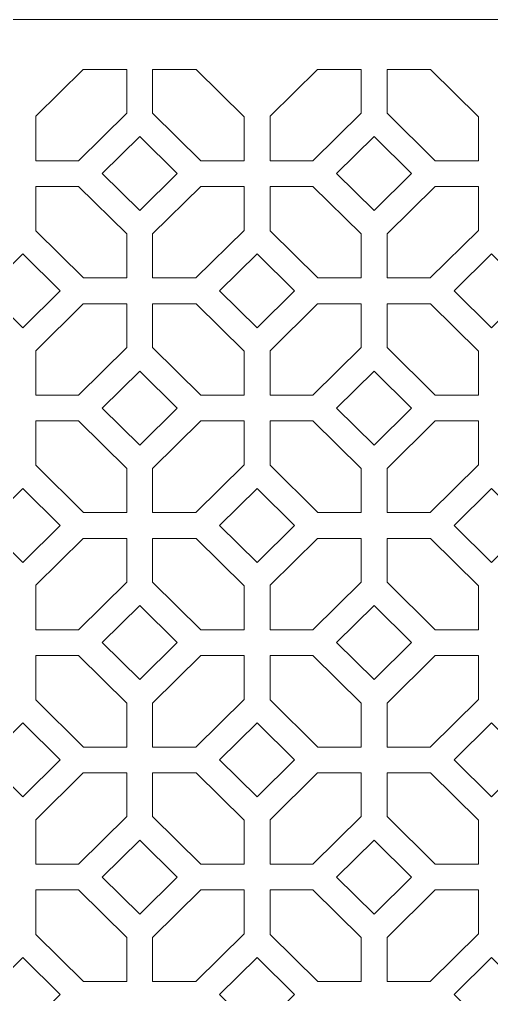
# Model space of a CAD drawing. Header units: centimetres. Extents: x -11 to 10.4, y -10.5 to 10.9.
# Drawn here: x -5.45 to -0.27, y 0.21 to 10.91 of the extents above; entities that cross this region are included whole.
import ezdxf

# ---------------------------------------------------------------- set-up
doc = ezdxf.new("R2010")
doc.units = ezdxf.units.CM
doc.header["$MEASUREMENT"] = 0
doc.layers.add('layer 1', color=7, linetype='Continuous')

msp = doc.modelspace()

# ---------------------------------------------------------------- linework, layer by layer
at = {"layer": 'layer 1', "color": 242, "lineweight": 9}
for points, knots in [([(-10.96067, 10.90732), (-10.96067, 10.90732), (10.42459, 10.90732), (10.42459, 10.90732), (10.42459, 10.90732), (10.42459, 10.90732), (10.42459, -10.47794), (10.42459, -10.47794), (10.42459, -10.47794), (10.42459, -10.47794), (-10.96067, -10.47794), (-10.96067, -10.47794), (-10.96067, -10.47794), (-10.96067, -10.47794), (-10.96067, 10.90732), (-10.96067, 10.90732)], [0, 0, 0, 0, 0.2, 0.2, 0.2, 0.2, 0.4, 0.4, 0.4, 0.4, 0.6, 0.6, 0.6, 0.6, 1, 1, 1, 1]), ([(-4.74829, 10.36027), (-4.74829, 10.36027), (-5.26968, 9.84633), (-5.26968, 9.84633), (-5.26968, 9.84633), (-5.26968, 9.84633), (-5.26968, 9.35908), (-5.26968, 9.35908), (-5.26968, 9.35908), (-5.26968, 9.35908), (-4.8005, 9.35908), (-4.8005, 9.35908), (-4.8005, 9.35908), (-4.8005, 9.35908), (-4.27078, 9.88122), (-4.27078, 9.88122), (-4.27078, 9.88122), (-4.27078, 9.88122), (-4.27078, 10.36027), (-4.27078, 10.36027), (-4.27078, 10.36027), (-4.27078, 10.36027), (-4.74829, 10.36027), (-4.74829, 10.36027)], [0, 0, 0, 0, 0.14285714, 0.14285714, 0.14285714, 0.14285714, 0.28571429, 0.28571429, 0.28571429, 0.28571429, 0.42857143, 0.42857143, 0.42857143, 0.42857143, 0.57142857, 0.57142857, 0.57142857, 0.57142857, 0.71428571, 0.71428571, 0.71428571, 0.71428571, 1, 1, 1, 1]), ([(-3.98621, 10.36027), (-3.98621, 10.36027), (-3.98621, 9.88122), (-3.98621, 9.88122), (-3.98621, 9.88122), (-3.98621, 9.88122), (-3.45649, 9.35908), (-3.45649, 9.35908), (-3.45649, 9.35908), (-3.45649, 9.35908), (-2.98232, 9.35908), (-2.98232, 9.35908), (-2.98232, 9.35908), (-2.98232, 9.35908), (-2.98232, 9.84141), (-2.98232, 9.84141), (-2.98232, 9.84141), (-2.98232, 9.84141), (-3.50871, 10.36027), (-3.50871, 10.36027), (-3.50871, 10.36027), (-3.50871, 10.36027), (-3.98621, 10.36027), (-3.98621, 10.36027)], [0, 0, 0, 0, 0.14285714, 0.14285714, 0.14285714, 0.14285714, 0.28571429, 0.28571429, 0.28571429, 0.28571429, 0.42857143, 0.42857143, 0.42857143, 0.42857143, 0.57142857, 0.57142857, 0.57142857, 0.57142857, 0.71428571, 0.71428571, 0.71428571, 0.71428571, 1, 1, 1, 1]), ([(-2.17632, 10.36027), (-2.17632, 10.36027), (-2.69771, 9.84633), (-2.69771, 9.84633), (-2.69771, 9.84633), (-2.69771, 9.84633), (-2.69771, 9.35908), (-2.69771, 9.35908), (-2.69771, 9.35908), (-2.69771, 9.35908), (-2.22853, 9.35908), (-2.22853, 9.35908), (-2.22853, 9.35908), (-2.22853, 9.35908), (-1.69881, 9.88122), (-1.69881, 9.88122), (-1.69881, 9.88122), (-1.69881, 9.88122), (-1.69881, 10.36027), (-1.69881, 10.36027), (-1.69881, 10.36027), (-1.69881, 10.36027), (-2.17632, 10.36027), (-2.17632, 10.36027)], [0, 0, 0, 0, 0.14285714, 0.14285714, 0.14285714, 0.14285714, 0.28571429, 0.28571429, 0.28571429, 0.28571429, 0.42857143, 0.42857143, 0.42857143, 0.42857143, 0.57142857, 0.57142857, 0.57142857, 0.57142857, 0.71428571, 0.71428571, 0.71428571, 0.71428571, 1, 1, 1, 1]), ([(-1.41424, 10.36027), (-1.41424, 10.36027), (-1.41424, 9.88122), (-1.41424, 9.88122), (-1.41424, 9.88122), (-1.41424, 9.88122), (-0.88452, 9.35908), (-0.88452, 9.35908), (-0.88452, 9.35908), (-0.88452, 9.35908), (-0.41035, 9.35908), (-0.41035, 9.35908), (-0.41035, 9.35908), (-0.41035, 9.35908), (-0.41035, 9.84141), (-0.41035, 9.84141), (-0.41035, 9.84141), (-0.41035, 9.84141), (-0.93674, 10.36027), (-0.93674, 10.36027), (-0.93674, 10.36027), (-0.93674, 10.36027), (-1.41424, 10.36027), (-1.41424, 10.36027)], [0, 0, 0, 0, 0.14285714, 0.14285714, 0.14285714, 0.14285714, 0.28571429, 0.28571429, 0.28571429, 0.28571429, 0.42857143, 0.42857143, 0.42857143, 0.42857143, 0.57142857, 0.57142857, 0.57142857, 0.57142857, 0.71428571, 0.71428571, 0.71428571, 0.71428571, 1, 1, 1, 1]), ([(-4.54009, 9.21823), (-4.54009, 9.21823), (-4.1285, 8.81253), (-4.1285, 8.81253), (-4.1285, 8.81253), (-4.1285, 8.81253), (-3.71691, 9.21823), (-3.71691, 9.21823), (-3.71691, 9.21823), (-3.71691, 9.21823), (-4.1285, 9.62393), (-4.1285, 9.62393), (-4.1285, 9.62393), (-4.1285, 9.62393), (-4.54009, 9.21823), (-4.54009, 9.21823)], [0, 0, 0, 0, 0.2, 0.2, 0.2, 0.2, 0.4, 0.4, 0.4, 0.4, 0.6, 0.6, 0.6, 0.6, 1, 1, 1, 1]), ([(-1.96812, 9.21823), (-1.96812, 9.21823), (-1.55653, 8.81253), (-1.55653, 8.81253), (-1.55653, 8.81253), (-1.55653, 8.81253), (-1.14494, 9.21823), (-1.14494, 9.21823), (-1.14494, 9.21823), (-1.14494, 9.21823), (-1.55653, 9.62393), (-1.55653, 9.62393), (-1.55653, 9.62393), (-1.55653, 9.62393), (-1.96812, 9.21823), (-1.96812, 9.21823)], [0, 0, 0, 0, 0.2, 0.2, 0.2, 0.2, 0.4, 0.4, 0.4, 0.4, 0.6, 0.6, 0.6, 0.6, 1, 1, 1, 1]), ([(-5.26968, 8.59013), (-5.26968, 8.59013), (-4.74496, 8.07291), (-4.74496, 8.07291), (-4.74496, 8.07291), (-4.74496, 8.07291), (-4.27078, 8.07291), (-4.27078, 8.07291), (-4.27078, 8.07291), (-4.27078, 8.07291), (-4.27078, 8.55524), (-4.27078, 8.55524), (-4.27078, 8.55524), (-4.27078, 8.55524), (-4.8005, 9.07737), (-4.8005, 9.07737), (-4.8005, 9.07737), (-4.8005, 9.07737), (-5.26968, 9.07737), (-5.26968, 9.07737), (-5.26968, 9.07737), (-5.26968, 9.07737), (-5.26968, 8.59013), (-5.26968, 8.59013)], [0, 0, 0, 0, 0.14285714, 0.14285714, 0.14285714, 0.14285714, 0.28571429, 0.28571429, 0.28571429, 0.28571429, 0.42857143, 0.42857143, 0.42857143, 0.42857143, 0.57142857, 0.57142857, 0.57142857, 0.57142857, 0.71428571, 0.71428571, 0.71428571, 0.71428571, 1, 1, 1, 1]), ([(-2.98232, 8.59505), (-2.98232, 8.59505), (-2.98232, 9.07737), (-2.98232, 9.07737), (-2.98232, 9.07737), (-2.98232, 9.07737), (-3.45649, 9.07737), (-3.45649, 9.07737), (-3.45649, 9.07737), (-3.45649, 9.07737), (-3.98621, 8.55524), (-3.98621, 8.55524), (-3.98621, 8.55524), (-3.98621, 8.55524), (-3.98621, 8.07291), (-3.98621, 8.07291), (-3.98621, 8.07291), (-3.98621, 8.07291), (-3.51204, 8.07291), (-3.51204, 8.07291), (-3.51204, 8.07291), (-3.51204, 8.07291), (-2.98232, 8.59505), (-2.98232, 8.59505)], [0, 0, 0, 0, 0.14285714, 0.14285714, 0.14285714, 0.14285714, 0.28571429, 0.28571429, 0.28571429, 0.28571429, 0.42857143, 0.42857143, 0.42857143, 0.42857143, 0.57142857, 0.57142857, 0.57142857, 0.57142857, 0.71428571, 0.71428571, 0.71428571, 0.71428571, 1, 1, 1, 1]), ([(-2.69771, 8.59013), (-2.69771, 8.59013), (-2.17299, 8.07291), (-2.17299, 8.07291), (-2.17299, 8.07291), (-2.17299, 8.07291), (-1.69881, 8.07291), (-1.69881, 8.07291), (-1.69881, 8.07291), (-1.69881, 8.07291), (-1.69881, 8.55524), (-1.69881, 8.55524), (-1.69881, 8.55524), (-1.69881, 8.55524), (-2.22853, 9.07737), (-2.22853, 9.07737), (-2.22853, 9.07737), (-2.22853, 9.07737), (-2.69771, 9.07737), (-2.69771, 9.07737), (-2.69771, 9.07737), (-2.69771, 9.07737), (-2.69771, 8.59013), (-2.69771, 8.59013)], [0, 0, 0, 0, 0.14285714, 0.14285714, 0.14285714, 0.14285714, 0.28571429, 0.28571429, 0.28571429, 0.28571429, 0.42857143, 0.42857143, 0.42857143, 0.42857143, 0.57142857, 0.57142857, 0.57142857, 0.57142857, 0.71428571, 0.71428571, 0.71428571, 0.71428571, 1, 1, 1, 1]), ([(-0.41035, 8.59505), (-0.41035, 8.59505), (-0.41035, 9.07737), (-0.41035, 9.07737), (-0.41035, 9.07737), (-0.41035, 9.07737), (-0.88452, 9.07737), (-0.88452, 9.07737), (-0.88452, 9.07737), (-0.88452, 9.07737), (-1.41424, 8.55524), (-1.41424, 8.55524), (-1.41424, 8.55524), (-1.41424, 8.55524), (-1.41424, 8.07291), (-1.41424, 8.07291), (-1.41424, 8.07291), (-1.41424, 8.07291), (-0.94007, 8.07291), (-0.94007, 8.07291), (-0.94007, 8.07291), (-0.94007, 8.07291), (-0.41035, 8.59505), (-0.41035, 8.59505)], [0, 0, 0, 0, 0.14285714, 0.14285714, 0.14285714, 0.14285714, 0.28571429, 0.28571429, 0.28571429, 0.28571429, 0.42857143, 0.42857143, 0.42857143, 0.42857143, 0.57142857, 0.57142857, 0.57142857, 0.57142857, 0.71428571, 0.71428571, 0.71428571, 0.71428571, 1, 1, 1, 1]), ([(-5.82358, 7.9306), (-5.82358, 7.9306), (-5.41199, 7.52491), (-5.41199, 7.52491), (-5.41199, 7.52491), (-5.41199, 7.52491), (-5.00041, 7.9306), (-5.00041, 7.9306), (-5.00041, 7.9306), (-5.00041, 7.9306), (-5.41199, 8.3363), (-5.41199, 8.3363), (-5.41199, 8.3363), (-5.41199, 8.3363), (-5.82358, 7.9306), (-5.82358, 7.9306)], [0, 0, 0, 0, 0.2, 0.2, 0.2, 0.2, 0.4, 0.4, 0.4, 0.4, 0.6, 0.6, 0.6, 0.6, 1, 1, 1, 1]), ([(-3.2516, 7.9306), (-3.2516, 7.9306), (-2.84002, 7.52491), (-2.84002, 7.52491), (-2.84002, 7.52491), (-2.84002, 7.52491), (-2.42843, 7.9306), (-2.42843, 7.9306), (-2.42843, 7.9306), (-2.42843, 7.9306), (-2.84002, 8.3363), (-2.84002, 8.3363), (-2.84002, 8.3363), (-2.84002, 8.3363), (-3.2516, 7.9306), (-3.2516, 7.9306)], [0, 0, 0, 0, 0.2, 0.2, 0.2, 0.2, 0.4, 0.4, 0.4, 0.4, 0.6, 0.6, 0.6, 0.6, 1, 1, 1, 1]), ([(-0.67963, 7.9306), (-0.67963, 7.9306), (-0.26804, 7.52491), (-0.26804, 7.52491), (-0.26804, 7.52491), (-0.26804, 7.52491), (0.14355, 7.9306), (0.14355, 7.9306), (0.14355, 7.9306), (0.14355, 7.9306), (-0.26804, 8.3363), (-0.26804, 8.3363), (-0.26804, 8.3363), (-0.26804, 8.3363), (-0.67963, 7.9306), (-0.67963, 7.9306)], [0, 0, 0, 0, 0.2, 0.2, 0.2, 0.2, 0.4, 0.4, 0.4, 0.4, 0.6, 0.6, 0.6, 0.6, 1, 1, 1, 1]), ([(-4.74829, 7.7883), (-4.74829, 7.7883), (-5.26968, 7.27436), (-5.26968, 7.27436), (-5.26968, 7.27436), (-5.26968, 7.27436), (-5.26968, 6.78711), (-5.26968, 6.78711), (-5.26968, 6.78711), (-5.26968, 6.78711), (-4.8005, 6.78711), (-4.8005, 6.78711), (-4.8005, 6.78711), (-4.8005, 6.78711), (-4.27078, 7.30925), (-4.27078, 7.30925), (-4.27078, 7.30925), (-4.27078, 7.30925), (-4.27078, 7.7883), (-4.27078, 7.7883), (-4.27078, 7.7883), (-4.27078, 7.7883), (-4.74829, 7.7883), (-4.74829, 7.7883)], [0, 0, 0, 0, 0.14285714, 0.14285714, 0.14285714, 0.14285714, 0.28571429, 0.28571429, 0.28571429, 0.28571429, 0.42857143, 0.42857143, 0.42857143, 0.42857143, 0.57142857, 0.57142857, 0.57142857, 0.57142857, 0.71428571, 0.71428571, 0.71428571, 0.71428571, 1, 1, 1, 1]), ([(-3.98621, 7.7883), (-3.98621, 7.7883), (-3.98621, 7.30925), (-3.98621, 7.30925), (-3.98621, 7.30925), (-3.98621, 7.30925), (-3.45649, 6.78711), (-3.45649, 6.78711), (-3.45649, 6.78711), (-3.45649, 6.78711), (-2.98232, 6.78711), (-2.98232, 6.78711), (-2.98232, 6.78711), (-2.98232, 6.78711), (-2.98232, 7.26944), (-2.98232, 7.26944), (-2.98232, 7.26944), (-2.98232, 7.26944), (-3.50871, 7.7883), (-3.50871, 7.7883), (-3.50871, 7.7883), (-3.50871, 7.7883), (-3.98621, 7.7883), (-3.98621, 7.7883)], [0, 0, 0, 0, 0.14285714, 0.14285714, 0.14285714, 0.14285714, 0.28571429, 0.28571429, 0.28571429, 0.28571429, 0.42857143, 0.42857143, 0.42857143, 0.42857143, 0.57142857, 0.57142857, 0.57142857, 0.57142857, 0.71428571, 0.71428571, 0.71428571, 0.71428571, 1, 1, 1, 1]), ([(-2.17632, 7.7883), (-2.17632, 7.7883), (-2.69771, 7.27436), (-2.69771, 7.27436), (-2.69771, 7.27436), (-2.69771, 7.27436), (-2.69771, 6.78711), (-2.69771, 6.78711), (-2.69771, 6.78711), (-2.69771, 6.78711), (-2.22853, 6.78711), (-2.22853, 6.78711), (-2.22853, 6.78711), (-2.22853, 6.78711), (-1.69881, 7.30925), (-1.69881, 7.30925), (-1.69881, 7.30925), (-1.69881, 7.30925), (-1.69881, 7.7883), (-1.69881, 7.7883), (-1.69881, 7.7883), (-1.69881, 7.7883), (-2.17632, 7.7883), (-2.17632, 7.7883)], [0, 0, 0, 0, 0.14285714, 0.14285714, 0.14285714, 0.14285714, 0.28571429, 0.28571429, 0.28571429, 0.28571429, 0.42857143, 0.42857143, 0.42857143, 0.42857143, 0.57142857, 0.57142857, 0.57142857, 0.57142857, 0.71428571, 0.71428571, 0.71428571, 0.71428571, 1, 1, 1, 1]), ([(-1.41424, 7.7883), (-1.41424, 7.7883), (-1.41424, 7.30925), (-1.41424, 7.30925), (-1.41424, 7.30925), (-1.41424, 7.30925), (-0.88452, 6.78711), (-0.88452, 6.78711), (-0.88452, 6.78711), (-0.88452, 6.78711), (-0.41035, 6.78711), (-0.41035, 6.78711), (-0.41035, 6.78711), (-0.41035, 6.78711), (-0.41035, 7.26944), (-0.41035, 7.26944), (-0.41035, 7.26944), (-0.41035, 7.26944), (-0.93674, 7.7883), (-0.93674, 7.7883), (-0.93674, 7.7883), (-0.93674, 7.7883), (-1.41424, 7.7883), (-1.41424, 7.7883)], [0, 0, 0, 0, 0.14285714, 0.14285714, 0.14285714, 0.14285714, 0.28571429, 0.28571429, 0.28571429, 0.28571429, 0.42857143, 0.42857143, 0.42857143, 0.42857143, 0.57142857, 0.57142857, 0.57142857, 0.57142857, 0.71428571, 0.71428571, 0.71428571, 0.71428571, 1, 1, 1, 1]), ([(-4.54009, 6.64626), (-4.54009, 6.64626), (-4.1285, 6.24056), (-4.1285, 6.24056), (-4.1285, 6.24056), (-4.1285, 6.24056), (-3.71691, 6.64626), (-3.71691, 6.64626), (-3.71691, 6.64626), (-3.71691, 6.64626), (-4.1285, 7.05196), (-4.1285, 7.05196), (-4.1285, 7.05196), (-4.1285, 7.05196), (-4.54009, 6.64626), (-4.54009, 6.64626)], [0, 0, 0, 0, 0.2, 0.2, 0.2, 0.2, 0.4, 0.4, 0.4, 0.4, 0.6, 0.6, 0.6, 0.6, 1, 1, 1, 1]), ([(-1.96812, 6.64626), (-1.96812, 6.64626), (-1.55653, 6.24056), (-1.55653, 6.24056), (-1.55653, 6.24056), (-1.55653, 6.24056), (-1.14494, 6.64626), (-1.14494, 6.64626), (-1.14494, 6.64626), (-1.14494, 6.64626), (-1.55653, 7.05196), (-1.55653, 7.05196), (-1.55653, 7.05196), (-1.55653, 7.05196), (-1.96812, 6.64626), (-1.96812, 6.64626)], [0, 0, 0, 0, 0.2, 0.2, 0.2, 0.2, 0.4, 0.4, 0.4, 0.4, 0.6, 0.6, 0.6, 0.6, 1, 1, 1, 1]), ([(-5.26968, 6.01816), (-5.26968, 6.01816), (-4.74496, 5.50094), (-4.74496, 5.50094), (-4.74496, 5.50094), (-4.74496, 5.50094), (-4.27078, 5.50094), (-4.27078, 5.50094), (-4.27078, 5.50094), (-4.27078, 5.50094), (-4.27078, 5.98327), (-4.27078, 5.98327), (-4.27078, 5.98327), (-4.27078, 5.98327), (-4.8005, 6.5054), (-4.8005, 6.5054), (-4.8005, 6.5054), (-4.8005, 6.5054), (-5.26968, 6.5054), (-5.26968, 6.5054), (-5.26968, 6.5054), (-5.26968, 6.5054), (-5.26968, 6.01816), (-5.26968, 6.01816)], [0, 0, 0, 0, 0.14285714, 0.14285714, 0.14285714, 0.14285714, 0.28571429, 0.28571429, 0.28571429, 0.28571429, 0.42857143, 0.42857143, 0.42857143, 0.42857143, 0.57142857, 0.57142857, 0.57142857, 0.57142857, 0.71428571, 0.71428571, 0.71428571, 0.71428571, 1, 1, 1, 1]), ([(-2.98232, 6.02308), (-2.98232, 6.02308), (-2.98232, 6.5054), (-2.98232, 6.5054), (-2.98232, 6.5054), (-2.98232, 6.5054), (-3.45649, 6.5054), (-3.45649, 6.5054), (-3.45649, 6.5054), (-3.45649, 6.5054), (-3.98621, 5.98327), (-3.98621, 5.98327), (-3.98621, 5.98327), (-3.98621, 5.98327), (-3.98621, 5.50094), (-3.98621, 5.50094), (-3.98621, 5.50094), (-3.98621, 5.50094), (-3.51204, 5.50094), (-3.51204, 5.50094), (-3.51204, 5.50094), (-3.51204, 5.50094), (-2.98232, 6.02308), (-2.98232, 6.02308)], [0, 0, 0, 0, 0.14285714, 0.14285714, 0.14285714, 0.14285714, 0.28571429, 0.28571429, 0.28571429, 0.28571429, 0.42857143, 0.42857143, 0.42857143, 0.42857143, 0.57142857, 0.57142857, 0.57142857, 0.57142857, 0.71428571, 0.71428571, 0.71428571, 0.71428571, 1, 1, 1, 1]), ([(-2.69771, 6.01816), (-2.69771, 6.01816), (-2.17299, 5.50094), (-2.17299, 5.50094), (-2.17299, 5.50094), (-2.17299, 5.50094), (-1.69881, 5.50094), (-1.69881, 5.50094), (-1.69881, 5.50094), (-1.69881, 5.50094), (-1.69881, 5.98327), (-1.69881, 5.98327), (-1.69881, 5.98327), (-1.69881, 5.98327), (-2.22853, 6.5054), (-2.22853, 6.5054), (-2.22853, 6.5054), (-2.22853, 6.5054), (-2.69771, 6.5054), (-2.69771, 6.5054), (-2.69771, 6.5054), (-2.69771, 6.5054), (-2.69771, 6.01816), (-2.69771, 6.01816)], [0, 0, 0, 0, 0.14285714, 0.14285714, 0.14285714, 0.14285714, 0.28571429, 0.28571429, 0.28571429, 0.28571429, 0.42857143, 0.42857143, 0.42857143, 0.42857143, 0.57142857, 0.57142857, 0.57142857, 0.57142857, 0.71428571, 0.71428571, 0.71428571, 0.71428571, 1, 1, 1, 1]), ([(-0.41035, 6.02308), (-0.41035, 6.02308), (-0.41035, 6.5054), (-0.41035, 6.5054), (-0.41035, 6.5054), (-0.41035, 6.5054), (-0.88452, 6.5054), (-0.88452, 6.5054), (-0.88452, 6.5054), (-0.88452, 6.5054), (-1.41424, 5.98327), (-1.41424, 5.98327), (-1.41424, 5.98327), (-1.41424, 5.98327), (-1.41424, 5.50094), (-1.41424, 5.50094), (-1.41424, 5.50094), (-1.41424, 5.50094), (-0.94007, 5.50094), (-0.94007, 5.50094), (-0.94007, 5.50094), (-0.94007, 5.50094), (-0.41035, 6.02308), (-0.41035, 6.02308)], [0, 0, 0, 0, 0.14285714, 0.14285714, 0.14285714, 0.14285714, 0.28571429, 0.28571429, 0.28571429, 0.28571429, 0.42857143, 0.42857143, 0.42857143, 0.42857143, 0.57142857, 0.57142857, 0.57142857, 0.57142857, 0.71428571, 0.71428571, 0.71428571, 0.71428571, 1, 1, 1, 1]), ([(-5.82358, 5.35863), (-5.82358, 5.35863), (-5.41199, 4.95294), (-5.41199, 4.95294), (-5.41199, 4.95294), (-5.41199, 4.95294), (-5.00041, 5.35863), (-5.00041, 5.35863), (-5.00041, 5.35863), (-5.00041, 5.35863), (-5.41199, 5.76433), (-5.41199, 5.76433), (-5.41199, 5.76433), (-5.41199, 5.76433), (-5.82358, 5.35863), (-5.82358, 5.35863)], [0, 0, 0, 0, 0.2, 0.2, 0.2, 0.2, 0.4, 0.4, 0.4, 0.4, 0.6, 0.6, 0.6, 0.6, 1, 1, 1, 1]), ([(-3.2516, 5.35863), (-3.2516, 5.35863), (-2.84002, 4.95294), (-2.84002, 4.95294), (-2.84002, 4.95294), (-2.84002, 4.95294), (-2.42843, 5.35863), (-2.42843, 5.35863), (-2.42843, 5.35863), (-2.42843, 5.35863), (-2.84002, 5.76433), (-2.84002, 5.76433), (-2.84002, 5.76433), (-2.84002, 5.76433), (-3.2516, 5.35863), (-3.2516, 5.35863)], [0, 0, 0, 0, 0.2, 0.2, 0.2, 0.2, 0.4, 0.4, 0.4, 0.4, 0.6, 0.6, 0.6, 0.6, 1, 1, 1, 1]), ([(-0.67963, 5.35863), (-0.67963, 5.35863), (-0.26804, 4.95294), (-0.26804, 4.95294), (-0.26804, 4.95294), (-0.26804, 4.95294), (0.14355, 5.35863), (0.14355, 5.35863), (0.14355, 5.35863), (0.14355, 5.35863), (-0.26804, 5.76433), (-0.26804, 5.76433), (-0.26804, 5.76433), (-0.26804, 5.76433), (-0.67963, 5.35863), (-0.67963, 5.35863)], [0, 0, 0, 0, 0.2, 0.2, 0.2, 0.2, 0.4, 0.4, 0.4, 0.4, 0.6, 0.6, 0.6, 0.6, 1, 1, 1, 1]), ([(-4.74829, 5.21633), (-4.74829, 5.21633), (-5.26968, 4.70239), (-5.26968, 4.70239), (-5.26968, 4.70239), (-5.26968, 4.70239), (-5.26968, 4.21514), (-5.26968, 4.21514), (-5.26968, 4.21514), (-5.26968, 4.21514), (-4.8005, 4.21514), (-4.8005, 4.21514), (-4.8005, 4.21514), (-4.8005, 4.21514), (-4.27078, 4.73728), (-4.27078, 4.73728), (-4.27078, 4.73728), (-4.27078, 4.73728), (-4.27078, 5.21633), (-4.27078, 5.21633), (-4.27078, 5.21633), (-4.27078, 5.21633), (-4.74829, 5.21633), (-4.74829, 5.21633)], [0, 0, 0, 0, 0.14285714, 0.14285714, 0.14285714, 0.14285714, 0.28571429, 0.28571429, 0.28571429, 0.28571429, 0.42857143, 0.42857143, 0.42857143, 0.42857143, 0.57142857, 0.57142857, 0.57142857, 0.57142857, 0.71428571, 0.71428571, 0.71428571, 0.71428571, 1, 1, 1, 1]), ([(-3.98621, 5.21633), (-3.98621, 5.21633), (-3.98621, 4.73728), (-3.98621, 4.73728), (-3.98621, 4.73728), (-3.98621, 4.73728), (-3.45649, 4.21514), (-3.45649, 4.21514), (-3.45649, 4.21514), (-3.45649, 4.21514), (-2.98232, 4.21514), (-2.98232, 4.21514), (-2.98232, 4.21514), (-2.98232, 4.21514), (-2.98232, 4.69747), (-2.98232, 4.69747), (-2.98232, 4.69747), (-2.98232, 4.69747), (-3.50871, 5.21633), (-3.50871, 5.21633), (-3.50871, 5.21633), (-3.50871, 5.21633), (-3.98621, 5.21633), (-3.98621, 5.21633)], [0, 0, 0, 0, 0.14285714, 0.14285714, 0.14285714, 0.14285714, 0.28571429, 0.28571429, 0.28571429, 0.28571429, 0.42857143, 0.42857143, 0.42857143, 0.42857143, 0.57142857, 0.57142857, 0.57142857, 0.57142857, 0.71428571, 0.71428571, 0.71428571, 0.71428571, 1, 1, 1, 1]), ([(-2.17632, 5.21633), (-2.17632, 5.21633), (-2.69771, 4.70239), (-2.69771, 4.70239), (-2.69771, 4.70239), (-2.69771, 4.70239), (-2.69771, 4.21514), (-2.69771, 4.21514), (-2.69771, 4.21514), (-2.69771, 4.21514), (-2.22853, 4.21514), (-2.22853, 4.21514), (-2.22853, 4.21514), (-2.22853, 4.21514), (-1.69881, 4.73728), (-1.69881, 4.73728), (-1.69881, 4.73728), (-1.69881, 4.73728), (-1.69881, 5.21633), (-1.69881, 5.21633), (-1.69881, 5.21633), (-1.69881, 5.21633), (-2.17632, 5.21633), (-2.17632, 5.21633)], [0, 0, 0, 0, 0.14285714, 0.14285714, 0.14285714, 0.14285714, 0.28571429, 0.28571429, 0.28571429, 0.28571429, 0.42857143, 0.42857143, 0.42857143, 0.42857143, 0.57142857, 0.57142857, 0.57142857, 0.57142857, 0.71428571, 0.71428571, 0.71428571, 0.71428571, 1, 1, 1, 1]), ([(-1.41424, 5.21633), (-1.41424, 5.21633), (-1.41424, 4.73728), (-1.41424, 4.73728), (-1.41424, 4.73728), (-1.41424, 4.73728), (-0.88452, 4.21514), (-0.88452, 4.21514), (-0.88452, 4.21514), (-0.88452, 4.21514), (-0.41035, 4.21514), (-0.41035, 4.21514), (-0.41035, 4.21514), (-0.41035, 4.21514), (-0.41035, 4.69747), (-0.41035, 4.69747), (-0.41035, 4.69747), (-0.41035, 4.69747), (-0.93674, 5.21633), (-0.93674, 5.21633), (-0.93674, 5.21633), (-0.93674, 5.21633), (-1.41424, 5.21633), (-1.41424, 5.21633)], [0, 0, 0, 0, 0.14285714, 0.14285714, 0.14285714, 0.14285714, 0.28571429, 0.28571429, 0.28571429, 0.28571429, 0.42857143, 0.42857143, 0.42857143, 0.42857143, 0.57142857, 0.57142857, 0.57142857, 0.57142857, 0.71428571, 0.71428571, 0.71428571, 0.71428571, 1, 1, 1, 1]), ([(-4.54009, 4.07429), (-4.54009, 4.07429), (-4.1285, 3.66859), (-4.1285, 3.66859), (-4.1285, 3.66859), (-4.1285, 3.66859), (-3.71691, 4.07429), (-3.71691, 4.07429), (-3.71691, 4.07429), (-3.71691, 4.07429), (-4.1285, 4.47999), (-4.1285, 4.47999), (-4.1285, 4.47999), (-4.1285, 4.47999), (-4.54009, 4.07429), (-4.54009, 4.07429)], [0, 0, 0, 0, 0.2, 0.2, 0.2, 0.2, 0.4, 0.4, 0.4, 0.4, 0.6, 0.6, 0.6, 0.6, 1, 1, 1, 1]), ([(-1.96812, 4.07429), (-1.96812, 4.07429), (-1.55653, 3.66859), (-1.55653, 3.66859), (-1.55653, 3.66859), (-1.55653, 3.66859), (-1.14494, 4.07429), (-1.14494, 4.07429), (-1.14494, 4.07429), (-1.14494, 4.07429), (-1.55653, 4.47999), (-1.55653, 4.47999), (-1.55653, 4.47999), (-1.55653, 4.47999), (-1.96812, 4.07429), (-1.96812, 4.07429)], [0, 0, 0, 0, 0.2, 0.2, 0.2, 0.2, 0.4, 0.4, 0.4, 0.4, 0.6, 0.6, 0.6, 0.6, 1, 1, 1, 1]), ([(-5.26968, 3.44619), (-5.26968, 3.44619), (-4.74496, 2.92897), (-4.74496, 2.92897), (-4.74496, 2.92897), (-4.74496, 2.92897), (-4.27078, 2.92897), (-4.27078, 2.92897), (-4.27078, 2.92897), (-4.27078, 2.92897), (-4.27078, 3.4113), (-4.27078, 3.4113), (-4.27078, 3.4113), (-4.27078, 3.4113), (-4.8005, 3.93343), (-4.8005, 3.93343), (-4.8005, 3.93343), (-4.8005, 3.93343), (-5.26968, 3.93343), (-5.26968, 3.93343), (-5.26968, 3.93343), (-5.26968, 3.93343), (-5.26968, 3.44619), (-5.26968, 3.44619)], [0, 0, 0, 0, 0.14285714, 0.14285714, 0.14285714, 0.14285714, 0.28571429, 0.28571429, 0.28571429, 0.28571429, 0.42857143, 0.42857143, 0.42857143, 0.42857143, 0.57142857, 0.57142857, 0.57142857, 0.57142857, 0.71428571, 0.71428571, 0.71428571, 0.71428571, 1, 1, 1, 1]), ([(-2.98232, 3.45111), (-2.98232, 3.45111), (-2.98232, 3.93343), (-2.98232, 3.93343), (-2.98232, 3.93343), (-2.98232, 3.93343), (-3.45649, 3.93343), (-3.45649, 3.93343), (-3.45649, 3.93343), (-3.45649, 3.93343), (-3.98621, 3.4113), (-3.98621, 3.4113), (-3.98621, 3.4113), (-3.98621, 3.4113), (-3.98621, 2.92897), (-3.98621, 2.92897), (-3.98621, 2.92897), (-3.98621, 2.92897), (-3.51204, 2.92897), (-3.51204, 2.92897), (-3.51204, 2.92897), (-3.51204, 2.92897), (-2.98232, 3.45111), (-2.98232, 3.45111)], [0, 0, 0, 0, 0.14285714, 0.14285714, 0.14285714, 0.14285714, 0.28571429, 0.28571429, 0.28571429, 0.28571429, 0.42857143, 0.42857143, 0.42857143, 0.42857143, 0.57142857, 0.57142857, 0.57142857, 0.57142857, 0.71428571, 0.71428571, 0.71428571, 0.71428571, 1, 1, 1, 1]), ([(-2.69771, 3.44619), (-2.69771, 3.44619), (-2.17299, 2.92897), (-2.17299, 2.92897), (-2.17299, 2.92897), (-2.17299, 2.92897), (-1.69881, 2.92897), (-1.69881, 2.92897), (-1.69881, 2.92897), (-1.69881, 2.92897), (-1.69881, 3.4113), (-1.69881, 3.4113), (-1.69881, 3.4113), (-1.69881, 3.4113), (-2.22853, 3.93343), (-2.22853, 3.93343), (-2.22853, 3.93343), (-2.22853, 3.93343), (-2.69771, 3.93343), (-2.69771, 3.93343), (-2.69771, 3.93343), (-2.69771, 3.93343), (-2.69771, 3.44619), (-2.69771, 3.44619)], [0, 0, 0, 0, 0.14285714, 0.14285714, 0.14285714, 0.14285714, 0.28571429, 0.28571429, 0.28571429, 0.28571429, 0.42857143, 0.42857143, 0.42857143, 0.42857143, 0.57142857, 0.57142857, 0.57142857, 0.57142857, 0.71428571, 0.71428571, 0.71428571, 0.71428571, 1, 1, 1, 1]), ([(-0.41035, 3.45111), (-0.41035, 3.45111), (-0.41035, 3.93343), (-0.41035, 3.93343), (-0.41035, 3.93343), (-0.41035, 3.93343), (-0.88452, 3.93343), (-0.88452, 3.93343), (-0.88452, 3.93343), (-0.88452, 3.93343), (-1.41424, 3.4113), (-1.41424, 3.4113), (-1.41424, 3.4113), (-1.41424, 3.4113), (-1.41424, 2.92897), (-1.41424, 2.92897), (-1.41424, 2.92897), (-1.41424, 2.92897), (-0.94007, 2.92897), (-0.94007, 2.92897), (-0.94007, 2.92897), (-0.94007, 2.92897), (-0.41035, 3.45111), (-0.41035, 3.45111)], [0, 0, 0, 0, 0.14285714, 0.14285714, 0.14285714, 0.14285714, 0.28571429, 0.28571429, 0.28571429, 0.28571429, 0.42857143, 0.42857143, 0.42857143, 0.42857143, 0.57142857, 0.57142857, 0.57142857, 0.57142857, 0.71428571, 0.71428571, 0.71428571, 0.71428571, 1, 1, 1, 1]), ([(-5.82358, 2.78666), (-5.82358, 2.78666), (-5.41199, 2.38097), (-5.41199, 2.38097), (-5.41199, 2.38097), (-5.41199, 2.38097), (-5.00041, 2.78666), (-5.00041, 2.78666), (-5.00041, 2.78666), (-5.00041, 2.78666), (-5.41199, 3.19236), (-5.41199, 3.19236), (-5.41199, 3.19236), (-5.41199, 3.19236), (-5.82358, 2.78666), (-5.82358, 2.78666)], [0, 0, 0, 0, 0.2, 0.2, 0.2, 0.2, 0.4, 0.4, 0.4, 0.4, 0.6, 0.6, 0.6, 0.6, 1, 1, 1, 1]), ([(-3.2516, 2.78666), (-3.2516, 2.78666), (-2.84002, 2.38097), (-2.84002, 2.38097), (-2.84002, 2.38097), (-2.84002, 2.38097), (-2.42843, 2.78666), (-2.42843, 2.78666), (-2.42843, 2.78666), (-2.42843, 2.78666), (-2.84002, 3.19236), (-2.84002, 3.19236), (-2.84002, 3.19236), (-2.84002, 3.19236), (-3.2516, 2.78666), (-3.2516, 2.78666)], [0, 0, 0, 0, 0.2, 0.2, 0.2, 0.2, 0.4, 0.4, 0.4, 0.4, 0.6, 0.6, 0.6, 0.6, 1, 1, 1, 1]), ([(-0.67963, 2.78666), (-0.67963, 2.78666), (-0.26804, 2.38097), (-0.26804, 2.38097), (-0.26804, 2.38097), (-0.26804, 2.38097), (0.14355, 2.78666), (0.14355, 2.78666), (0.14355, 2.78666), (0.14355, 2.78666), (-0.26804, 3.19236), (-0.26804, 3.19236), (-0.26804, 3.19236), (-0.26804, 3.19236), (-0.67963, 2.78666), (-0.67963, 2.78666)], [0, 0, 0, 0, 0.2, 0.2, 0.2, 0.2, 0.4, 0.4, 0.4, 0.4, 0.6, 0.6, 0.6, 0.6, 1, 1, 1, 1]), ([(-4.74829, 2.64436), (-4.74829, 2.64436), (-5.26968, 2.13042), (-5.26968, 2.13042), (-5.26968, 2.13042), (-5.26968, 2.13042), (-5.26968, 1.64317), (-5.26968, 1.64317), (-5.26968, 1.64317), (-5.26968, 1.64317), (-4.8005, 1.64317), (-4.8005, 1.64317), (-4.8005, 1.64317), (-4.8005, 1.64317), (-4.27078, 2.16531), (-4.27078, 2.16531), (-4.27078, 2.16531), (-4.27078, 2.16531), (-4.27078, 2.64436), (-4.27078, 2.64436), (-4.27078, 2.64436), (-4.27078, 2.64436), (-4.74829, 2.64436), (-4.74829, 2.64436)], [0, 0, 0, 0, 0.14285714, 0.14285714, 0.14285714, 0.14285714, 0.28571429, 0.28571429, 0.28571429, 0.28571429, 0.42857143, 0.42857143, 0.42857143, 0.42857143, 0.57142857, 0.57142857, 0.57142857, 0.57142857, 0.71428571, 0.71428571, 0.71428571, 0.71428571, 1, 1, 1, 1]), ([(-3.98621, 2.64436), (-3.98621, 2.64436), (-3.98621, 2.16531), (-3.98621, 2.16531), (-3.98621, 2.16531), (-3.98621, 2.16531), (-3.45649, 1.64317), (-3.45649, 1.64317), (-3.45649, 1.64317), (-3.45649, 1.64317), (-2.98232, 1.64317), (-2.98232, 1.64317), (-2.98232, 1.64317), (-2.98232, 1.64317), (-2.98232, 2.1255), (-2.98232, 2.1255), (-2.98232, 2.1255), (-2.98232, 2.1255), (-3.50871, 2.64436), (-3.50871, 2.64436), (-3.50871, 2.64436), (-3.50871, 2.64436), (-3.98621, 2.64436), (-3.98621, 2.64436)], [0, 0, 0, 0, 0.14285714, 0.14285714, 0.14285714, 0.14285714, 0.28571429, 0.28571429, 0.28571429, 0.28571429, 0.42857143, 0.42857143, 0.42857143, 0.42857143, 0.57142857, 0.57142857, 0.57142857, 0.57142857, 0.71428571, 0.71428571, 0.71428571, 0.71428571, 1, 1, 1, 1]), ([(-2.17632, 2.64436), (-2.17632, 2.64436), (-2.69771, 2.13042), (-2.69771, 2.13042), (-2.69771, 2.13042), (-2.69771, 2.13042), (-2.69771, 1.64317), (-2.69771, 1.64317), (-2.69771, 1.64317), (-2.69771, 1.64317), (-2.22853, 1.64317), (-2.22853, 1.64317), (-2.22853, 1.64317), (-2.22853, 1.64317), (-1.69881, 2.16531), (-1.69881, 2.16531), (-1.69881, 2.16531), (-1.69881, 2.16531), (-1.69881, 2.64436), (-1.69881, 2.64436), (-1.69881, 2.64436), (-1.69881, 2.64436), (-2.17632, 2.64436), (-2.17632, 2.64436)], [0, 0, 0, 0, 0.14285714, 0.14285714, 0.14285714, 0.14285714, 0.28571429, 0.28571429, 0.28571429, 0.28571429, 0.42857143, 0.42857143, 0.42857143, 0.42857143, 0.57142857, 0.57142857, 0.57142857, 0.57142857, 0.71428571, 0.71428571, 0.71428571, 0.71428571, 1, 1, 1, 1]), ([(-1.41424, 2.64436), (-1.41424, 2.64436), (-1.41424, 2.16531), (-1.41424, 2.16531), (-1.41424, 2.16531), (-1.41424, 2.16531), (-0.88452, 1.64317), (-0.88452, 1.64317), (-0.88452, 1.64317), (-0.88452, 1.64317), (-0.41035, 1.64317), (-0.41035, 1.64317), (-0.41035, 1.64317), (-0.41035, 1.64317), (-0.41035, 2.1255), (-0.41035, 2.1255), (-0.41035, 2.1255), (-0.41035, 2.1255), (-0.93674, 2.64436), (-0.93674, 2.64436), (-0.93674, 2.64436), (-0.93674, 2.64436), (-1.41424, 2.64436), (-1.41424, 2.64436)], [0, 0, 0, 0, 0.14285714, 0.14285714, 0.14285714, 0.14285714, 0.28571429, 0.28571429, 0.28571429, 0.28571429, 0.42857143, 0.42857143, 0.42857143, 0.42857143, 0.57142857, 0.57142857, 0.57142857, 0.57142857, 0.71428571, 0.71428571, 0.71428571, 0.71428571, 1, 1, 1, 1]), ([(-4.54009, 1.50232), (-4.54009, 1.50232), (-4.1285, 1.09662), (-4.1285, 1.09662), (-4.1285, 1.09662), (-4.1285, 1.09662), (-3.71691, 1.50232), (-3.71691, 1.50232), (-3.71691, 1.50232), (-3.71691, 1.50232), (-4.1285, 1.90802), (-4.1285, 1.90802), (-4.1285, 1.90802), (-4.1285, 1.90802), (-4.54009, 1.50232), (-4.54009, 1.50232)], [0, 0, 0, 0, 0.2, 0.2, 0.2, 0.2, 0.4, 0.4, 0.4, 0.4, 0.6, 0.6, 0.6, 0.6, 1, 1, 1, 1]), ([(-1.96812, 1.50232), (-1.96812, 1.50232), (-1.55653, 1.09662), (-1.55653, 1.09662), (-1.55653, 1.09662), (-1.55653, 1.09662), (-1.14494, 1.50232), (-1.14494, 1.50232), (-1.14494, 1.50232), (-1.14494, 1.50232), (-1.55653, 1.90802), (-1.55653, 1.90802), (-1.55653, 1.90802), (-1.55653, 1.90802), (-1.96812, 1.50232), (-1.96812, 1.50232)], [0, 0, 0, 0, 0.2, 0.2, 0.2, 0.2, 0.4, 0.4, 0.4, 0.4, 0.6, 0.6, 0.6, 0.6, 1, 1, 1, 1]), ([(-5.26968, 0.87422), (-5.26968, 0.87422), (-4.74496, 0.357), (-4.74496, 0.357), (-4.74496, 0.357), (-4.74496, 0.357), (-4.27078, 0.357), (-4.27078, 0.357), (-4.27078, 0.357), (-4.27078, 0.357), (-4.27078, 0.83933), (-4.27078, 0.83933), (-4.27078, 0.83933), (-4.27078, 0.83933), (-4.8005, 1.36146), (-4.8005, 1.36146), (-4.8005, 1.36146), (-4.8005, 1.36146), (-5.26968, 1.36146), (-5.26968, 1.36146), (-5.26968, 1.36146), (-5.26968, 1.36146), (-5.26968, 0.87422), (-5.26968, 0.87422)], [0, 0, 0, 0, 0.14285714, 0.14285714, 0.14285714, 0.14285714, 0.28571429, 0.28571429, 0.28571429, 0.28571429, 0.42857143, 0.42857143, 0.42857143, 0.42857143, 0.57142857, 0.57142857, 0.57142857, 0.57142857, 0.71428571, 0.71428571, 0.71428571, 0.71428571, 1, 1, 1, 1]), ([(-2.98232, 0.87914), (-2.98232, 0.87914), (-2.98232, 1.36146), (-2.98232, 1.36146), (-2.98232, 1.36146), (-2.98232, 1.36146), (-3.45649, 1.36146), (-3.45649, 1.36146), (-3.45649, 1.36146), (-3.45649, 1.36146), (-3.98621, 0.83933), (-3.98621, 0.83933), (-3.98621, 0.83933), (-3.98621, 0.83933), (-3.98621, 0.357), (-3.98621, 0.357), (-3.98621, 0.357), (-3.98621, 0.357), (-3.51204, 0.357), (-3.51204, 0.357), (-3.51204, 0.357), (-3.51204, 0.357), (-2.98232, 0.87914), (-2.98232, 0.87914)], [0, 0, 0, 0, 0.14285714, 0.14285714, 0.14285714, 0.14285714, 0.28571429, 0.28571429, 0.28571429, 0.28571429, 0.42857143, 0.42857143, 0.42857143, 0.42857143, 0.57142857, 0.57142857, 0.57142857, 0.57142857, 0.71428571, 0.71428571, 0.71428571, 0.71428571, 1, 1, 1, 1]), ([(-2.69771, 0.87422), (-2.69771, 0.87422), (-2.17299, 0.357), (-2.17299, 0.357), (-2.17299, 0.357), (-2.17299, 0.357), (-1.69881, 0.357), (-1.69881, 0.357), (-1.69881, 0.357), (-1.69881, 0.357), (-1.69881, 0.83933), (-1.69881, 0.83933), (-1.69881, 0.83933), (-1.69881, 0.83933), (-2.22853, 1.36146), (-2.22853, 1.36146), (-2.22853, 1.36146), (-2.22853, 1.36146), (-2.69771, 1.36146), (-2.69771, 1.36146), (-2.69771, 1.36146), (-2.69771, 1.36146), (-2.69771, 0.87422), (-2.69771, 0.87422)], [0, 0, 0, 0, 0.14285714, 0.14285714, 0.14285714, 0.14285714, 0.28571429, 0.28571429, 0.28571429, 0.28571429, 0.42857143, 0.42857143, 0.42857143, 0.42857143, 0.57142857, 0.57142857, 0.57142857, 0.57142857, 0.71428571, 0.71428571, 0.71428571, 0.71428571, 1, 1, 1, 1]), ([(-0.41035, 0.87914), (-0.41035, 0.87914), (-0.41035, 1.36146), (-0.41035, 1.36146), (-0.41035, 1.36146), (-0.41035, 1.36146), (-0.88452, 1.36146), (-0.88452, 1.36146), (-0.88452, 1.36146), (-0.88452, 1.36146), (-1.41424, 0.83933), (-1.41424, 0.83933), (-1.41424, 0.83933), (-1.41424, 0.83933), (-1.41424, 0.357), (-1.41424, 0.357), (-1.41424, 0.357), (-1.41424, 0.357), (-0.94007, 0.357), (-0.94007, 0.357), (-0.94007, 0.357), (-0.94007, 0.357), (-0.41035, 0.87914), (-0.41035, 0.87914)], [0, 0, 0, 0, 0.14285714, 0.14285714, 0.14285714, 0.14285714, 0.28571429, 0.28571429, 0.28571429, 0.28571429, 0.42857143, 0.42857143, 0.42857143, 0.42857143, 0.57142857, 0.57142857, 0.57142857, 0.57142857, 0.71428571, 0.71428571, 0.71428571, 0.71428571, 1, 1, 1, 1]), ([(-5.82358, 0.21469), (-5.82358, 0.21469), (-5.41199, -0.191), (-5.41199, -0.191), (-5.41199, -0.191), (-5.41199, -0.191), (-5.00041, 0.21469), (-5.00041, 0.21469), (-5.00041, 0.21469), (-5.00041, 0.21469), (-5.41199, 0.62039), (-5.41199, 0.62039), (-5.41199, 0.62039), (-5.41199, 0.62039), (-5.82358, 0.21469), (-5.82358, 0.21469)], [0, 0, 0, 0, 0.2, 0.2, 0.2, 0.2, 0.4, 0.4, 0.4, 0.4, 0.6, 0.6, 0.6, 0.6, 1, 1, 1, 1]), ([(-3.2516, 0.21469), (-3.2516, 0.21469), (-2.84002, -0.191), (-2.84002, -0.191), (-2.84002, -0.191), (-2.84002, -0.191), (-2.42843, 0.21469), (-2.42843, 0.21469), (-2.42843, 0.21469), (-2.42843, 0.21469), (-2.84002, 0.62039), (-2.84002, 0.62039), (-2.84002, 0.62039), (-2.84002, 0.62039), (-3.2516, 0.21469), (-3.2516, 0.21469)], [0, 0, 0, 0, 0.2, 0.2, 0.2, 0.2, 0.4, 0.4, 0.4, 0.4, 0.6, 0.6, 0.6, 0.6, 1, 1, 1, 1]), ([(-0.67963, 0.21469), (-0.67963, 0.21469), (-0.26804, -0.191), (-0.26804, -0.191), (-0.26804, -0.191), (-0.26804, -0.191), (0.14355, 0.21469), (0.14355, 0.21469), (0.14355, 0.21469), (0.14355, 0.21469), (-0.26804, 0.62039), (-0.26804, 0.62039), (-0.26804, 0.62039), (-0.26804, 0.62039), (-0.67963, 0.21469), (-0.67963, 0.21469)], [0, 0, 0, 0, 0.2, 0.2, 0.2, 0.2, 0.4, 0.4, 0.4, 0.4, 0.6, 0.6, 0.6, 0.6, 1, 1, 1, 1])]:
    msp.add_open_spline(points, degree=3, knots=knots, dxfattribs=at)

doc.saveas('drawing.dxf')
